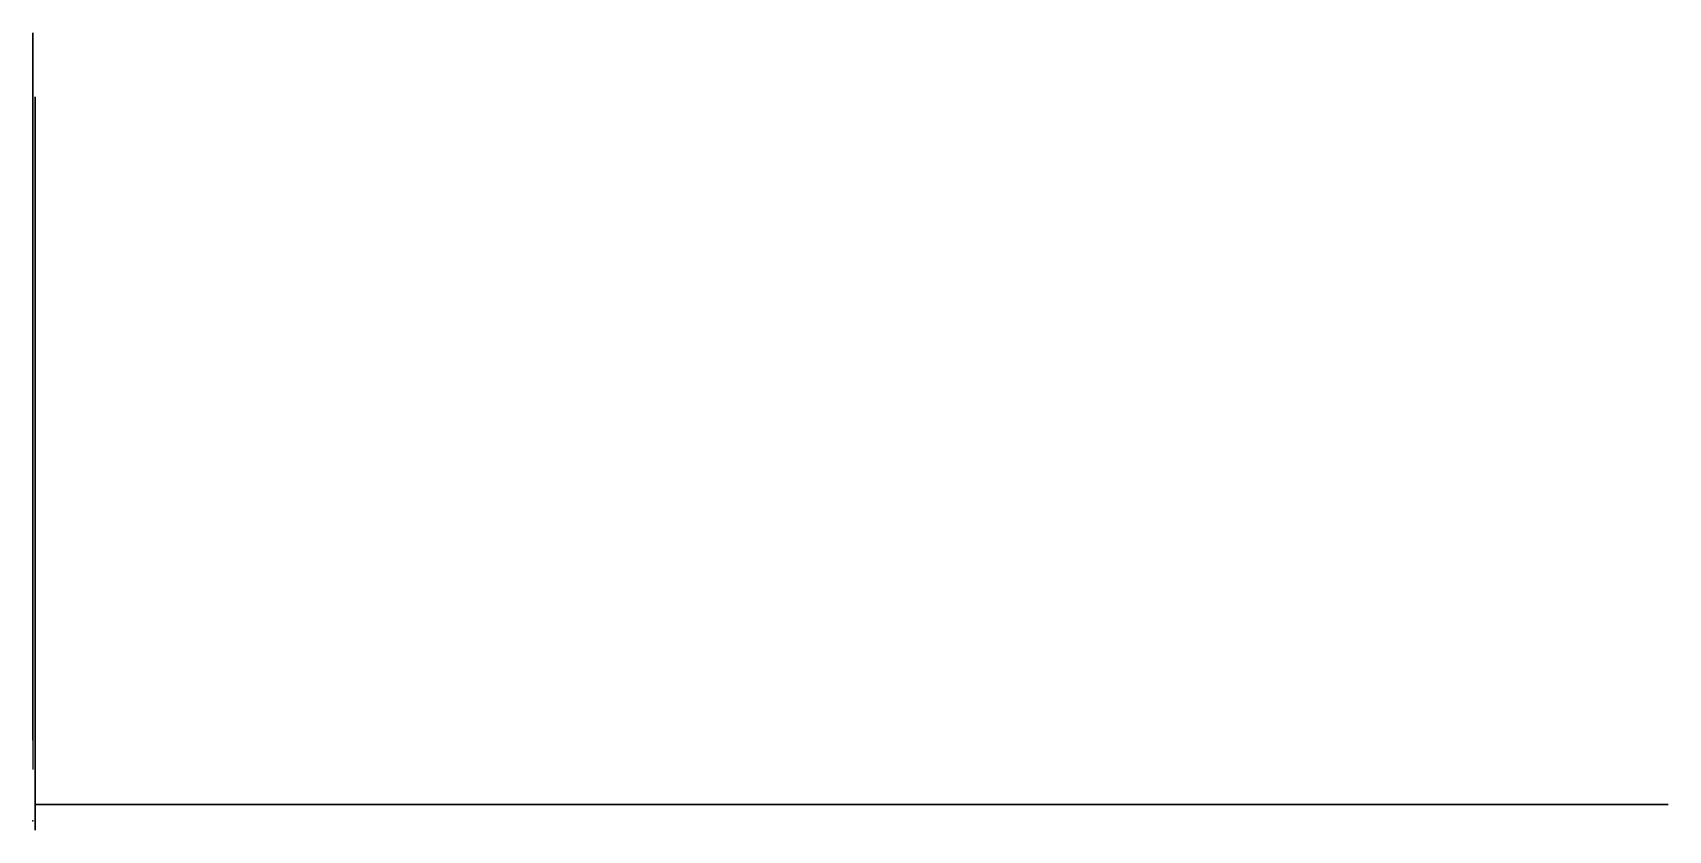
# Model space of a CAD drawing. Header units: centimetres. Extents: x -76 to 74, y -10 to 31.
# Drawn here: x -76.1 to -12.5, y -0.4 to 30.6 of the extents above; entities that cross this region are included whole.
import ezdxf

# ---------------------------------------------------------------- set-up
doc = ezdxf.new("R2010")
doc.units = ezdxf.units.CM
doc.header["$MEASUREMENT"] = 0
for name, color, linetype in [('new frame-wooden v17_Sketch37', 7, 'Continuous'), ('new frame-wooden v17_Sketch38', 7, 'Continuous'), ('new frame-wooden v17_Sketch39', 7, 'Continuous'), ('new frame-wooden v17_Sketch40', 7, 'Continuous'), ('new frame-wooden v17_Sketch41', 7, 'Continuous'), ('new frame-wooden v17_Sketch42', 7, 'Continuous'), ('new frame-wooden v17_Sketch43', 7, 'Continuous'), ('new frame-wooden v17_Sketch44', 7, 'Continuous'), ('new frame-wooden v17_Sketch45', 7, 'Continuous'), ('new frame-wooden v17_Sketch46', 7, 'Continuous'), ('new frame-wooden v17_Sketch47', 7, 'Continuous')]:
    doc.layers.add(name, color=color, linetype=linetype)

msp = doc.modelspace()

# ---------------------------------------------------------------- linework, layer by layer
at = {"layer": 'new frame-wooden v17_Sketch37'}
for p, q in [((-76, 0.635, 38.1), (-12.5, 0.635, 38.1)), ((-12.5, 0.635), (-76, 0.635)), ((-76, 0.635), (-76, 0.635, 38.1)), ((-12.5, 0.635, 38.1), (-12.5, 0.635))]:
    msp.add_line(p, q, dxfattribs=at)
at = {"layer": 'new frame-wooden v17_Sketch38'}
for p, q in [((-76, 19.135), (-76, -0.365)), ((-76, -0.365, 38.1), (-76, 19.135, 38.1)), ((-76, 19.135, 38.1), (-76, 19.135)), ((-76, 3.135, 19.05), (-76, 4.135, 19.05)), ((-76, 4.135, 19.05), (-76, 4.135, 23.95)), ((-76, 4.135, 19.05), (-76, 4.135, 14.15)), ((-76, 4.135, 14.15), (-76, 4.135, 19.05)), ((-76, -0.365, 19.05), (-76, 3.135, 19.05)), ((-76, -0.365), (-76, -0.365, 38.1))]:
    msp.add_line(p, q, dxfattribs=at)
at = {"layer": 'new frame-wooden v17_Sketch38', "extrusion": (-1, 0, 0)}
for start, end in [(23.06924, 0), (0, 336.93076)]:
    msp.add_arc((-15.64, 19.05, 76), 12.505, start, end, dxfattribs=at)
at = {"layer": 'new frame-wooden v17_Sketch38'}
msp.add_point((-76, 0), dxfattribs=at)
at = {"layer": 'new frame-wooden v17_Sketch39'}
for p, q in [((-76, 19.135), (-76, -0.365)), ((-76, -0.365, 38.1), (-76, 19.135, 38.1)), ((-76, 19.135, 38.1), (-76, 19.135)), ((-76, -0.365), (-76, -0.365, 38.1))]:
    msp.add_line(p, q, dxfattribs=at)
msp.add_point((-76, 0), dxfattribs=at)
at = {"layer": 'new frame-wooden v17_Sketch40'}
for p, q in [((-76, 9.635, 14.15), (-76, 9.635, 23.95)), ((-76, 4.135, 14.15), (-76, 9.635, 14.15)), ((-76, 9.635, 23.95), (-76, 4.135, 23.95)), ((-76, 4.135, 23.95), (-76, 4.135, 14.15))]:
    msp.add_line(p, q, dxfattribs=at)
msp.add_point((-76, 0), dxfattribs=at)
at = {"layer": 'new frame-wooden v17_Sketch41'}
for p, q in [((-76.1, 9.635, 23.95), (-76.1, 9.635, 14.15)), ((-76.1, 9.635, 14.15), (-76.1, 4.135, 14.15)), ((-76.1, 4.135, 23.95), (-76.1, 9.635, 23.95))]:
    msp.add_line(p, q, dxfattribs=at)
at = {"layer": 'new frame-wooden v17_Sketch41', "extrusion": (-1, 0, 0)}
for centre in [(-9.635, 22.55, 76.1), (-9.635, 15.55, 76.1)]:
    msp.add_circle(centre, 1.4, dxfattribs=at)
msp.add_arc((-15.64, 19.05, 76.1), 12.505, 336.93076, 23.06924, dxfattribs=at)
at = {"layer": 'new frame-wooden v17_Sketch41'}
msp.add_point((-76.1, 0), dxfattribs=at)
at = {"layer": 'new frame-wooden v17_Sketch42'}
for p, q in [((-76.1, 10.635, 23.53), (-76.1, 10.635, 19.05)), ((-76.1, 10.635, 19.05), (-76.1, 10.635, 14.57)), ((-76.1, 9.635, 19.05), (-76.1, 10.635, 19.05)), ((-76.1, 4.135, 23.95), (-76.1, 9.635, 23.95)), ((-76.1, 9.635, 21.15), (-76.1, 9.635, 16.95)), ((-76.1, 9.635, 14.15), (-76.1, 4.135, 14.15))]:
    msp.add_line(p, q, dxfattribs=at)
at = {"layer": 'new frame-wooden v17_Sketch42', "extrusion": (-1, 0, 0)}
for centre, radius, start, end in [((-9.635, 15.55, 76.1), 1.4, 90, 270), ((-9.635, 22.55, 76.1), 1.4, 90, 270), ((-15.64, 19.05, 76.1), 12.505, 336.93076, 23.06924)]:
    msp.add_arc(centre, radius, start, end, dxfattribs=at)
at = {"layer": 'new frame-wooden v17_Sketch42'}
msp.add_point((-76.1, 0), dxfattribs=at)
at = {"layer": 'new frame-wooden v17_Sketch43', "extrusion": (-1, 0, 0)}
msp.add_arc((-15.466, 18, 76.1), 5.925, 10.20737, 349.79267, dxfattribs=at)
at = {"layer": 'new frame-wooden v17_Sketch43'}
msp.add_point((-76.1, 0), dxfattribs=at)
at = {"layer": 'new frame-wooden v17_Sketch44'}
for p, q in [((-76.1, 9.635, 19.05), (-76.1, 10.635, 19.05)), ((-76.1, 10.635, 19.05), (-76.1, 10.635, 13)), ((-76.1, 10.635, 13), (-76.1, 10.635, 26)), ((-76.1, 4.135, 23.95), (-76.1, 9.635, 23.95)), ((-76.1, 9.635, 21.15), (-76.1, 9.635, 16.95)), ((-76.1, 9.635, 14.15), (-76.1, 4.135, 14.15))]:
    msp.add_line(p, q, dxfattribs=at)
at = {"layer": 'new frame-wooden v17_Sketch44', "extrusion": (-1, 0, 0)}
msp.add_circle((-20.135, 19.05, 76.1), 10.5, dxfattribs=at)
for centre, radius, start, end in [((-9.635, 22.55, 76.1), 1.4, 90, 270), ((-9.635, 15.55, 76.1), 1.4, 90, 270), ((-15.64, 19.05, 76.1), 12.505, 336.93076, 23.06924)]:
    msp.add_arc(centre, radius, start, end, dxfattribs=at)
at = {"layer": 'new frame-wooden v17_Sketch44'}
msp.add_point((-76.1, 0), dxfattribs=at)
at = {"layer": 'new frame-wooden v17_Sketch45'}
for p, q in [((-76.1, 10.642, 23.522), (-76.1, 10.635, 23.522)), ((-76.1, 10.635, 14.578), (-76.1, 10.642, 14.578)), ((-76.1, 4.135, 23.95), (-76.1, 9.635, 23.95)), ((-76.1, 9.635, 14.15), (-76.1, 4.135, 14.15)), ((-76.1, 7, 21.55), (-76.1, 7, 19.05)), ((-76.1, 7, 19.05), (-76.1, 7, 16.55))]:
    msp.add_line(p, q, dxfattribs=at)
at = {"layer": 'new frame-wooden v17_Sketch45', "extrusion": (-1, 0, 0)}
for centre, radius, start, end in [((-9.635, 22.55, 76.1), 1.4, 90, 136.02194), ((-9.635, 15.55, 76.1), 1.4, 223.97806, 270), ((-20.135, 19.05, 76.1), 10.5, 334.79123, 25.20877), ((-15.64, 19.05, 76.1), 12.505, 336.93076, 23.06924)]:
    msp.add_arc(centre, radius, start, end, dxfattribs=at)
at = {"layer": 'new frame-wooden v17_Sketch45'}
msp.add_point((-76.1, 0), dxfattribs=at)
at = {"layer": 'new frame-wooden v17_Sketch46'}
for points in [[(-76.1, 3.4, 23.5), (-76.1, 3.36, 23.51), (-76.1, 3.281, 23.527), (-76.1, 3.165, 23.549), (-76.1, 3.017, 23.567), (-76.1, 2.843, 23.572), (-76.1, 2.681, 23.557), (-76.1, 2.533, 23.519), (-76.1, 2.4, 23.459), (-76.1, 2.28, 23.376), (-76.1, 2.174, 23.272), (-76.1, 2.099, 23.172), (-76.1, 2.047, 23.089), (-76.1, 2.015, 23.03), (-76.1, 2, 23)], [(-76.1, 3.2, 14.5), (-76.1, 3.168, 14.491), (-76.1, 3.106, 14.475), (-76.1, 3.014, 14.456), (-76.1, 2.895, 14.44), (-76.1, 2.754, 14.438), (-76.1, 2.621, 14.456), (-76.1, 2.497, 14.495), (-76.1, 2.381, 14.556), (-76.1, 2.274, 14.637), (-76.1, 2.175, 14.739), (-76.1, 2.102, 14.834), (-76.1, 2.05, 14.913), (-76.1, 2.016, 14.969), (-76.1, 2, 14.997)]]:
    msp.add_open_spline(points, degree=5, dxfattribs=at)
msp.add_point((-76.1, 0), dxfattribs=at)
at = {"layer": 'new frame-wooden v17_Sketch47'}
msp.add_point((-76.1, 0), dxfattribs=at)

doc.saveas('drawing.dxf')
